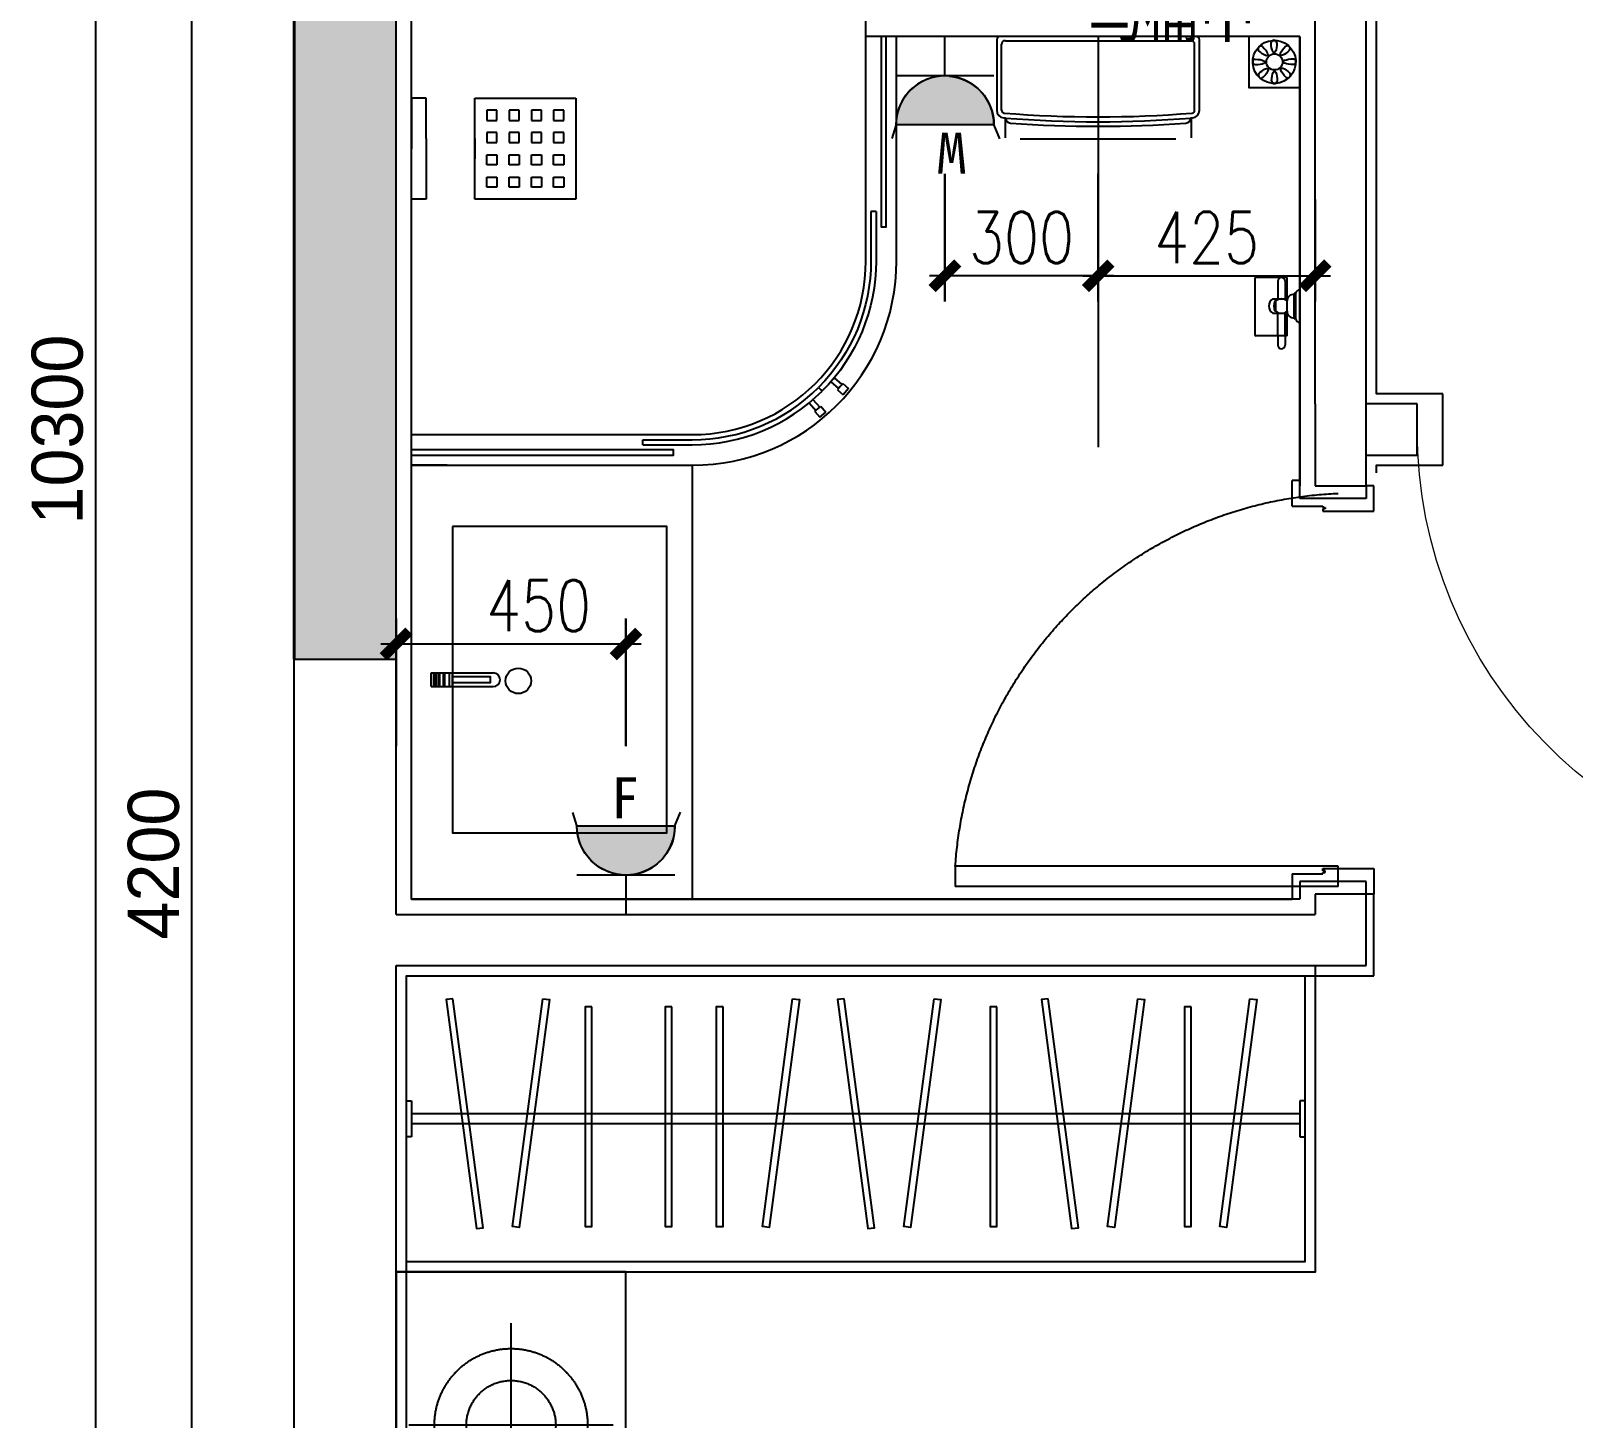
# Model space of a CAD drawing. Header units: inches. Extents: x -2597087 to 134135, y -662679 to 20000.
# Drawn here: x 6902 to 9923, y -59078 to -56361 of the extents above; entities that cross this region are included whole.
import ezdxf
from ezdxf.enums import TextEntityAlignment as Align

# ---------------------------------------------------------------- set-up
doc = ezdxf.new("R2010")
doc.units = ezdxf.units.IN
doc.header["$LTSCALE"] = 100
doc.header["$MEASUREMENT"] = 0
for name, pattern in [('CENTER', [50.8, 31.75, -6.35, 6.35, -6.35]), ('DASH', [0.35, 0.25, -0.1]), ('DASHED2', [0.375, 0.25, -0.125]), ('HIDDEN', [0.375, 0.25, -0.125])]:
    doc.linetypes.add(name, pattern=pattern)
doc.layers.get('0').update_dxf_attribs({"linetype": 'CONTINUOUS'})
doc.layers.get('Defpoints').update_dxf_attribs({"linetype": 'CONTINUOUS'})
for name, color, linetype in [('003门', 17, 'CONTINUOUS'), ('006地漏', 146, 'CONTINUOUS'), ('008-完成面', 24, 'CONTINUOUS'), ('008a地面活动灯具', 31, 'CONTINUOUS'), ('009活动家具', 157, 'CONTINUOUS'), ('01-门', 17, 'CONTINUOUS'), ('011 完成面', 24, 'CONTINUOUS'), ('011完成面', 24, 'CONTINUOUS'), ('012到顶家具', 11, 'CONTINUOUS'), ('013悬空固定不到顶家私', 142, 'CONTINUOUS'), ('017-插座图层', 30, 'CONTINUOUS'), ('A-RAIL', 146, 'CONTINUOUS'), ('LVTRY', 153, 'CONTINUOUS'), ('PUB_HATCH', 8, 'CONTINUOUS'), ('WALL', 7, 'CONTINUOUS'), ('插座尺寸标注', 2, 'CONTINUOUS')]:
    doc.layers.add(name, color=color, linetype=linetype)
doc.layers.add('COLUMN', color=30, linetype='CONTINUOUS', lineweight=40)
doc.styles.add('SF', font='sf.shx')
doc.styles.add('尺寸标注', font='romans.shx', dxfattribs={"width": 0.8, "bigfont": 'hztxt.shx'})
doc.styles.add('文字标注', font='')
doc.styles.get('文字标注').set_extended_font_data('SimSun')
doc.dimstyles.new('1：50', dxfattribs={"dimscale": 50, "dimtxt": 2, "dimasz": 1, "dimexe": 1, "dimexo": 1, "dimgap": 0.5, "dimtad": 1, "dimdec": 0, "dimrnd": 5, "dimzin": 0, "dimdsep": 46, "dimtxsty": 'SF', "dimblk": 'ARCHTICK', "dimcen": 0.09, "dimdle": 1, "dimclrd": 251, "dimclre": 251, "dimclrt": 2, "dimadec": 0, "dimazin": 0, "dimtfac": 1, "dimtdec": 0, "dimtix": 1, "dimtmove": 2, "dimatfit": 0, "dimldrblk": 'ARCHTICK', "dimfxl": 5, "dimfxlon": 1, "dimtolj": 1, "dimtzin": 0, "dimarcsym": 0})
doc.dimstyles.new('A3-50', dxfattribs={"dimscale": 50, "dimtxt": 2, "dimasz": 1, "dimexe": 1, "dimexo": 1, "dimgap": 0.5, "dimtad": 1, "dimdec": 0, "dimlfac": -50, "dimrnd": 5, "dimzin": 0, "dimdsep": 46, "dimtxsty": '尺寸标注', "dimblk": 'ARCHTICK', "dimcen": 0, "dimdle": 0.6, "dimclrd": 251, "dimclre": 251, "dimclrt": 2, "dimadec": 0, "dimazin": 0, "dimtfac": 1, "dimtdec": 0, "dimtix": 1, "dimtmove": 2, "dimatfit": 3, "dimldrblk": 'DOT', "dimfxl": 4, "dimfxlon": 1, "dimtolj": 1, "dimtzin": 0, "dimlwe": 30, "dimarcsym": 0})

# ---------------------------------------------------------------- blocks, each defined once
blk = doc.blocks.new('dffdsdfsds')
at = {"layer": '008a地面活动灯具', "color": 251, "linetype": 'HIDDEN', "ltscale": 250}
for p, q in [((422747.3, -99426.6), (422747.3, -99026.6)), ((422947.3, -99226.6), (422547.3, -99226.6)), ((422747.3, -101126.6), (422747.3, -101526.6)), ((422947.3, -101326.6), (422547.3, -101326.6))]:
    blk.add_line(p, q, dxfattribs=at)
at = {"layer": '008a地面活动灯具', "linetype": 'HIDDEN', "ltscale": 250}
for centre, radius in [((422747.3, -99226.6), 150), ((422747.3, -99226.6), 87.5), ((422747.3, -101326.6), 150), ((422747.3, -101326.6), 87.5)]:
    blk.add_circle(centre, radius, dxfattribs=at)
at = {"layer": '009活动家具', "linetype": 'HIDDEN', "ltscale": 250}
for points in [[(422972.3, -98926.6), (422522.3, -98926.6), (422522.3, -99526.6), (422972.3, -99526.6)], [(422972.3, -101626.6), (422522.3, -101626.6), (422522.3, -101026.6), (422972.3, -101026.6)]]:
    blk.add_lwpolyline(points, close=True, dxfattribs=at)
for points in [[(423370.2, -101026.6), (423370.2, -101271.1), (424827, -101271.1), (424827, -99241.5), (423370.2, -99241.5), (423370.2, -99526.6)], [(424522.3, -101026.6), (424522.3, -99526.6), (422522.3, -99526.6), (422522.3, -101026.6), (424522.3, -101026.6)]]:
    blk.add_lwpolyline(points, dxfattribs=at)
at = {"layer": '009活动家具', "color": 251, "linetype": 'HIDDEN', "ltscale": 250}
blk.add_lwpolyline([(424492.3, -100996.6), (424492.3, -99556.6), (422552.3, -99556.6), (422552.3, -100996.6)], close=True, dxfattribs=at)
at = {"layer": '009活动家具', "color": 251, "linetype": 'HIDDEN', "ltscale": 300}
for centre, radius, start, end in [((424578.5, -100258.1), 1520.9, 153.3787, 181.6048), ((423367.4, -99552.3), 150.5, 189.2985, 311.4263), ((422677.5, -99403.3), 225.2, 249.515, 273.4755), ((422495.8, -99705.5), 137.5, 360, 41.5839), ((422677.5, -99403.3), 235.1, 256.7699, 273.4755), ((422495.8, -99705.5), 147.4, 359.3879, 29.8513), ((422835.3, -100759.3), 1140.4, 82.668, 97.332), ((422835.3, -100759.3), 1130.4, 82.668, 97.332), ((422994.5, -99403.5), 235.1, 266.5245, 283.2301), ((422994.5, -99403.5), 225.2, 266.5245, 290.485), ((423176.2, -99705.7), 147.4, 150.1487, 181.5527), ((423176.2, -99705.7), 137.5, 138.4161, 181.5527), ((423185.2, -100065.7), 543.3, 131.7289, 179.596), ((423882.5, -100382.3), 828.9, 120.0935, 173.7607), ((424842.7, -99964.3), 2224.4, 173.3187, 186.6701), ((424842.5, -99964.4), 2214.2, 173.3274, 186.6774), ((420828.6, -99964.5), 2215.2, 353.324, 6.6872), ((420829.3, -99964.5), 2224.4, 353.3299, 6.6813), ((422997.4, -99983), 339.2, 135.8723, 179.558), ((422638.4, -99947.7), 390.4, 314.3677, 359.6354), ((422557.6, -100225.1), 75.8, 317.8595, 1.8012), ((422557.6, -100225.1), 85.7, 337.5713, 1.8012), ((423114.4, -100225.2), 85.7, 178.1988, 202.4287), ((423114.4, -100225.2), 75.8, 178.1988, 222.1405), ((422687.4, -100452.7), 191.6, 88.3923, 112.6023), ((422687.4, -100452.7), 201.5, 88.3923, 104.5516), ((422840.7, -98802.1), 1466.9, 264.1587, 275.8413), ((422840.7, -98802.1), 1456.9, 264.1587, 275.8413), ((422984.6, -100452.9), 191.6, 67.3977, 88.3923), ((422984.6, -100452.9), 201.5, 75.4484, 88.3923), ((424578.5, -100295.1), 1520.9, 178.3952, 206.6213), ((423882.5, -100170.9), 828.9, 186.2393, 239.9065), ((422677.5, -100080.9), 225.2, 249.515, 273.5683), ((422495.8, -100383.1), 137.5, 0, 41.5839), ((422835.3, -101568.7), 1271.2, 83.426, 96.4956), ((422994.5, -100081.1), 225.2, 266.5245, 290.485), ((423176.2, -100383.3), 137.5, 138.4161, 181.5527), ((422677.5, -100080.9), 235.1, 256.7699, 277.9321), ((422614.9, -100336.4), 28.1, 341.3147, 71.7628), ((422835.3, -101568.7), 1261.2, 83.426, 95.7055), ((422994.5, -100081.1), 235.1, 266.5245, 283.2301), ((423176.2, -100383.3), 147.4, 150.1487, 181.5527), ((425153, -100604), 2524.8, 174.1229, 186.2528), ((423274.8, -100781.7), 633, 135.4781, 179.7797), ((424670.3, -100631.7), 2052.1, 173.0434, 186.9449), ((422997.4, -100600.4), 339.2, 135.8723, 179.558), ((421000.8, -100631.8), 2043, 353.048, 6.9637), ((421001.7, -100631.8), 2052.1, 353.0551, 6.9566), ((422398.5, -100517.6), 630.3, 324.4616, 0), ((423367.4, -101000.9), 150.5, 48.5737, 170.7015), ((422557.6, -100882.2), 75.8, 317.8595, 1.8012), ((422557.6, -100882.2), 85.7, 337.5713, 1.8012), ((423114.4, -100882.4), 85.7, 178.1988, 202.4287), ((423114.4, -100882.4), 75.8, 178.1988, 222.1405), ((422687.4, -101109.9), 191.6, 89.3131, 112.6023), ((422687.4, -101109.9), 201.5, 88.8975, 104.5516), ((422840.7, -99835.9), 1092.9, 262.0583, 277.8511), ((422840.7, -99835.9), 1082.9, 262.0689, 277.8511), ((422984.6, -101110), 191.6, 67.3977, 88.3923), ((422984.6, -101110), 201.5, 75.4484, 88.3923)]:
    blk.add_arc(centre, radius, start, end, dxfattribs=at)
blk = doc.blocks.new('*U1377')
at = {"linetype": 'Continuous'}
for p, q in [((-33.4, -68.3), (-39.4, -71.7)), ((-27.1, -65.6), (-33.4, -68.3)), ((-33.4, -68.3), (-33.4, -68.3)), ((-20.5, -63.4), (-27.1, -65.6)), ((-27.1, -65.6), (-27.1, -65.6)), ((-13.8, -61.8), (-20.5, -63.4)), ((-20.5, -63.4), (-20.5, -63.4)), ((-6.9, -60.8), (-13.8, -61.8)), ((-13.8, -61.8), (-13.8, -61.8)), ((0, -60.5), (-6.9, -60.8)), ((-6.9, -60.8), (-6.9, -60.8)), ((6.9, -60.8), (0, -60.5)), ((6.9, -60.8), (6.9, -60.8)), ((6.9, -60.8), (13.8, -61.8)), ((13.8, -61.8), (13.8, -61.8)), ((13.8, -61.8), (20.5, -63.4)), ((20.5, -63.4), (20.5, -63.4)), ((20.5, -63.4), (27.1, -65.6)), ((27.1, -65.6), (27.1, -65.6)), ((27.1, -65.6), (33.4, -68.3)), ((33.4, -68.3), (33.4, -68.3)), ((33.4, -68.3), (39.5, -71.7)), ((-59.8, -90.2), (-63.7, -95.9)), ((-55.4, -84.9), (-59.8, -90.2)), ((-59.8, -90.2), (-59.8, -90.2)), ((-50.5, -80), (-55.4, -84.9)), ((-55.4, -84.9), (-55.4, -84.9)), ((-45.1, -75.6), (-50.5, -80)), ((-50.5, -80), (-50.5, -80)), ((-39.4, -71.7), (-45.1, -75.6)), ((-45.1, -75.6), (-45.1, -75.6)), ((-39.4, -71.7), (-39.4, -71.7)), ((39.5, -71.7), (39.5, -71.7)), ((39.5, -71.7), (45.2, -75.6)), ((45.2, -75.6), (45.2, -75.6)), ((45.2, -75.6), (50.5, -80)), ((50.5, -80), (50.5, -80)), ((50.5, -80), (55.4, -84.9)), ((55.4, -84.9), (55.4, -84.9)), ((55.4, -84.9), (59.8, -90.2)), ((59.8, -90.2), (59.8, -90.2)), ((59.8, -90.2), (63.7, -95.9)), ((-72.1, -114.9), (-73.7, -121.6)), ((-69.9, -108.3), (-72.1, -114.9)), ((-72.1, -114.9), (-72.1, -114.9)), ((-67.1, -102), (-69.9, -108.3)), ((-69.9, -108.3), (-69.9, -108.3)), ((-63.7, -95.9), (-67.1, -102)), ((-67.1, -102), (-67.1, -102)), ((-63.7, -95.9), (-63.7, -95.9)), ((63.7, -95.9), (63.7, -95.9)), ((63.7, -95.9), (67.1, -102)), ((67.1, -102), (67.1, -102)), ((67.1, -102), (69.9, -108.3)), ((69.9, -108.3), (69.9, -108.3)), ((69.9, -108.3), (72.1, -114.9)), ((72.1, -114.9), (72.1, -114.9)), ((72.1, -114.9), (73.7, -121.6)), ((-74.7, -128.5), (-75, -135.4)), ((75, -135.4), (-75, -135.4)), ((-73.7, -121.6), (-74.7, -128.5)), ((-74.7, -128.5), (-74.7, -128.5)), ((-73.7, -121.6), (-73.7, -121.6)), ((73.7, -121.6), (73.7, -121.6)), ((73.7, -121.6), (74.7, -128.5)), ((74.7, -128.5), (74.7, -128.5)), ((74.7, -128.5), (75, -135.4)), ((75, -135.4), (75, -135.4))]:
    blk.add_line(p, q, dxfattribs=at)
for points in [[(-33.4, -68.3), (-39.4, -71.7), (39.5, -71.7)], [(-27.1, -65.6), (-33.4, -68.3), (33.4, -68.3)], [(-33.4, -68.3), (-33.4, -68.3), (33.4, -68.3)], [(-20.5, -63.4), (-27.1, -65.6), (27.1, -65.6)], [(-27.1, -65.6), (-27.1, -65.6), (27.1, -65.6)], [(-13.8, -61.8), (-20.5, -63.4), (20.5, -63.4)], [(-20.5, -63.4), (-20.5, -63.4), (20.5, -63.4)], [(-6.9, -60.8), (-13.8, -61.8), (13.8, -61.8)], [(-13.8, -61.8), (-13.8, -61.8), (13.8, -61.8)], [(0, -60.5), (-6.9, -60.8), (6.9, -60.8)], [(-6.9, -60.8), (-6.9, -60.8), (6.9, -60.8)], [(-59.8, -90.2), (-63.7, -95.9), (63.7, -95.9)], [(-55.4, -84.9), (-59.8, -90.2), (59.8, -90.2)], [(-59.8, -90.2), (-59.8, -90.2), (59.8, -90.2)], [(-50.5, -80), (-55.4, -84.9), (55.4, -84.9)], [(-55.4, -84.9), (-55.4, -84.9), (55.4, -84.9)], [(-45.1, -75.6), (-50.5, -80), (50.5, -80)], [(-50.5, -80), (-50.5, -80), (50.5, -80)], [(-39.4, -71.7), (-45.1, -75.6), (45.2, -75.6)], [(-45.1, -75.6), (-45.1, -75.6), (45.2, -75.6)], [(-39.4, -71.7), (-39.4, -71.7), (39.5, -71.7)], [(-72.1, -114.9), (-73.7, -121.6), (73.7, -121.6)], [(-69.9, -108.3), (-72.1, -114.9), (72.1, -114.9)], [(-72.1, -114.9), (-72.1, -114.9), (72.1, -114.9)], [(-67.1, -102), (-69.9, -108.3), (69.9, -108.3)], [(-69.9, -108.3), (-69.9, -108.3), (69.9, -108.3)], [(-63.7, -95.9), (-67.1, -102), (67.1, -102)], [(-67.1, -102), (-67.1, -102), (67.1, -102)], [(-63.7, -95.9), (-63.7, -95.9), (63.7, -95.9)], [(-74.7, -128.5), (-75, -135.4), (75, -135.4)], [(-73.7, -121.6), (-74.7, -128.5), (74.7, -128.5)], [(-74.7, -128.5), (-74.7, -128.5), (74.7, -128.5)], [(-73.7, -121.6), (-73.7, -121.6), (73.7, -121.6)]]:
    blk.add_solid(points, dxfattribs=at)
at = {"linetype": 'Continuous', "extrusion": (0, 0, -1)}
for points in [[(33.4, -68.3), (-33.4, -68.3), (-33.4, -68.3)], [(33.4, -68.3), (-33.4, -68.3), (-39.5, -71.7)], [(27.1, -65.6), (-27.1, -65.6), (-27.1, -65.6)], [(27.1, -65.6), (-27.1, -65.6), (-33.4, -68.3)], [(20.5, -63.4), (-20.5, -63.4), (-20.5, -63.4)], [(20.5, -63.4), (-20.5, -63.4), (-27.1, -65.6)], [(13.8, -61.8), (-13.8, -61.8), (-13.8, -61.8)], [(13.8, -61.8), (-13.8, -61.8), (-20.5, -63.4)], [(6.9, -60.8), (-6.9, -60.8), (-6.9, -60.8)], [(6.9, -60.8), (-6.9, -60.8), (-13.8, -61.8)], [(59.8, -90.2), (-59.8, -90.2), (-59.8, -90.2)], [(59.8, -90.2), (-59.8, -90.2), (-63.7, -95.9)], [(55.4, -84.9), (-55.4, -84.9), (-55.4, -84.9)], [(55.4, -84.9), (-55.4, -84.9), (-59.8, -90.2)], [(50.5, -80), (-50.5, -80), (-50.5, -80)], [(50.5, -80), (-50.5, -80), (-55.4, -84.9)], [(45.1, -75.6), (-45.2, -75.6), (-45.2, -75.6)], [(45.1, -75.6), (-45.2, -75.6), (-50.5, -80)], [(39.4, -71.7), (-39.5, -71.7), (-39.5, -71.7)], [(39.4, -71.7), (-39.5, -71.7), (-45.2, -75.6)], [(72.1, -114.9), (-72.1, -114.9), (-72.1, -114.9)], [(72.1, -114.9), (-72.1, -114.9), (-73.7, -121.6)], [(69.9, -108.3), (-69.9, -108.3), (-69.9, -108.3)], [(69.9, -108.3), (-69.9, -108.3), (-72.1, -114.9)], [(67.1, -102), (-67.1, -102), (-67.1, -102)], [(67.1, -102), (-67.1, -102), (-69.9, -108.3)], [(63.7, -95.9), (-63.7, -95.9), (-63.7, -95.9)], [(63.7, -95.9), (-63.7, -95.9), (-67.1, -102)], [(75, -135.4), (-75, -135.4), (-75, -135.4)], [(74.7, -128.5), (-74.7, -128.5), (-74.7, -128.5)], [(74.7, -128.5), (-74.7, -128.5), (-75, -135.4)], [(73.7, -121.6), (-73.7, -121.6), (-73.7, -121.6)], [(73.7, -121.6), (-73.7, -121.6), (-74.7, -128.5)]]:
    blk.add_solid(points, dxfattribs=at)
blk = doc.blocks.new('A$C14D57D85')
for p, q in [((0, -60.5), (0, 0)), ((75, -60.5), (-75, -60.5)), ((-75, -136.2), (-81.2, -156.2)), ((75, -135.4), (-75, -135.4)), ((-75, -135.4), (-75, -136.2)), ((75, -136), (83.4, -156.6))]:
    blk.add_line(p, q)
blk.add_arc((0, -135.5), 75, 0.0968, 179.9027)
at = {"linetype": 'Continuous'}
blk.add_blockref('*U1377', (0, 0), dxfattribs=at)
at = {"color": 2, "style": '文字标注'}
blk.add_attdef('F', text='', height=62.7, dxfattribs=at).set_placement((-19.2, -207.1), (25.6, -207.1), align=Align.ALIGNED)
blk = doc.blocks.new('_ArchTick')
at = {"color": 0, "linetype": 'ByBlock', "const_width": 0.4}
blk.add_lwpolyline([(-0.5, -0.5), (0.5, 0.5)], dxfattribs=at)
blk = doc.blocks.new('*D1413')
at = {"layer": 'Defpoints', "color": 0, "transparency": 16777216}
for p in [(-6853.7, -54668.9), (-6553.7, -54668.9), (-6853.7, -55234.6)]:
    blk.add_point(p, dxfattribs=at)
at = {"layer": '插座尺寸标注', "color": 251, "lineweight": 30, "transparency": 16777216}
for p, q in [((-6853.7, -55034.6), (-6853.7, -55284.6)), ((-6553.7, -55034.6), (-6553.7, -55284.6))]:
    blk.add_line(p, q, dxfattribs=at)
at = {"layer": '插座尺寸标注', "color": 251, "lineweight": -2, "transparency": 16777216}
blk.add_line((-6523.7, -55234.6), (-6883.7, -55234.6), dxfattribs=at)
at = {"layer": '插座尺寸标注', "color": 251, "lineweight": -2, "transparency": 16777216, "xscale": 50, "yscale": 50, "zscale": 50, "rotation": 180}
blk.add_blockref('_ArchTick', (-6853.7, -55234.6), dxfattribs=at)
at = {"layer": '插座尺寸标注', "color": 251, "lineweight": -2, "transparency": 16777216, "xscale": 50, "yscale": 50, "zscale": 50}
blk.add_blockref('_ArchTick', (-6553.7, -55234.6), dxfattribs=at)
at = {"layer": '插座尺寸标注', "color": 2, "transparency": 16777216, "insert": (-6703.7, -55159.6), "char_height": 100, "attachment_point": 5, "style": '尺寸标注'}
blk.add_mtext('\\A1;300', dxfattribs=at)
blk = doc.blocks.new('_Dot')
at = {"color": 0, "linetype": 'ByBlock', "lineweight": -2}
blk.add_line((-0.5, 0), (-1, 0), dxfattribs=at)
at = {"color": 0, "linetype": 'ByBlock', "const_width": 0.5}
blk.add_lwpolyline([(-0.25, 0, 1), (0.25, 0, 1)], format="xyb", close=True, dxfattribs=at)
blk = doc.blocks.new('*D1414')
at = {"layer": 'Defpoints', "color": 0, "transparency": 16777216}
for p in [(-7478.7, -55955.7), (-7928.7, -56414.3), (-7478.7, -56485.7)]:
    blk.add_point(p, dxfattribs=at)
at = {"layer": '插座尺寸标注', "color": 251, "lineweight": 30, "transparency": 16777216}
for p, q in [((-7928.7, -56155.7), (-7928.7, -55905.7)), ((-7478.7, -56155.7), (-7478.7, -55905.7))]:
    blk.add_line(p, q, dxfattribs=at)
at = {"layer": '插座尺寸标注', "color": 251, "lineweight": -2, "transparency": 16777216}
blk.add_line((-7958.7, -55955.7), (-7448.7, -55955.7), dxfattribs=at)
at = {"layer": '插座尺寸标注', "color": 251, "lineweight": -2, "transparency": 16777216, "xscale": 50, "yscale": 50, "zscale": 50, "rotation": 180}
blk.add_blockref('_ArchTick', (-7928.7, -55955.7), dxfattribs=at)
at = {"layer": '插座尺寸标注', "color": 251, "lineweight": -2, "transparency": 16777216, "xscale": 50, "yscale": 50, "zscale": 50}
blk.add_blockref('_ArchTick', (-7478.7, -55955.7), dxfattribs=at)
at = {"layer": '插座尺寸标注', "color": 2, "transparency": 16777216, "insert": (-7649.7, -55880.7), "char_height": 100, "attachment_point": 5, "style": '尺寸标注'}
blk.add_mtext('\\A1;450', dxfattribs=at)
blk = doc.blocks.new('*D1433')
at = {"layer": 'Defpoints', "color": 0, "transparency": 16777216}
for p in [(-6553.7, -55035.3), (-6128.7, -55035.3), (-6128.7, -55234.6)]:
    blk.add_point(p, dxfattribs=at)
at = {"layer": '插座尺寸标注', "color": 251, "lineweight": 30, "transparency": 16777216}
for p, q in [((-6553.7, -55085.3), (-6553.7, -55284.6)), ((-6128.7, -55085.3), (-6128.7, -55284.6))]:
    blk.add_line(p, q, dxfattribs=at)
at = {"layer": '插座尺寸标注', "color": 251, "lineweight": -2, "transparency": 16777216}
blk.add_line((-6583.7, -55234.6), (-6098.7, -55234.6), dxfattribs=at)
at = {"layer": '插座尺寸标注', "color": 251, "lineweight": -2, "transparency": 16777216, "xscale": 50, "yscale": 50, "zscale": 50, "rotation": 180}
blk.add_blockref('_ArchTick', (-6553.7, -55234.6), dxfattribs=at)
at = {"layer": '插座尺寸标注', "color": 251, "lineweight": -2, "transparency": 16777216, "xscale": 50, "yscale": 50, "zscale": 50}
blk.add_blockref('_ArchTick', (-6128.7, -55234.6), dxfattribs=at)
at = {"layer": '插座尺寸标注', "color": 2, "transparency": 16777216, "insert": (-6341.2, -55159.6), "char_height": 100, "attachment_point": 5, "style": '尺寸标注'}
blk.add_mtext('\\A1;425', dxfattribs=at)
blk = doc.blocks.new('*D1453')
at = {"color": 251, "lineweight": -2, "transparency": 16777216}
for p, q in [((-8328.7, -58535.7), (-8328.7, -54235.7)), ((-8178.7, -54285.7), (-8378.7, -54285.7)), ((-8178.7, -58485.7), (-8378.7, -58485.7))]:
    blk.add_line(p, q, dxfattribs=at)
at = {"layer": 'Defpoints', "color": 0, "transparency": 16777216}
for p in [(-8328.7, -54285.7), (-8128.7, -54285.7), (-8128.7, -58485.7)]:
    blk.add_point(p, dxfattribs=at)
at = {"color": 251, "lineweight": -2, "transparency": 16777216, "xscale": 50, "yscale": 50, "zscale": 50}
for p, rotation in [((-8328.7, -54285.7), 90), ((-8328.7, -58485.7), 270)]:
    blk.add_blockref('_ArchTick', p, dxfattribs=dict(at, rotation=rotation))
at = {"color": 2, "transparency": 16777216, "insert": (-8403.7, -56385.7), "char_height": 100, "attachment_point": 5, "rotation": 90, "style": 'SF'}
blk.add_mtext('\\A1;4200', dxfattribs=at)
blk = doc.blocks.new('$DorLib2D$00000001')
for p, q in [((0.45, 0.975), (0.5, 0.975)), ((0.45, 0), (0.45, 0.975)), ((0.5, 0), (0.5, 0.975)), ((0.5, 0), (0.45, 0))]:
    blk.add_line(p, q)
at = {"lineweight": 13}
blk.add_arc((0.475, 0), 0.975, 91.4693, 180, dxfattribs=at)
blk = doc.blocks.new('A$C2AB217D2')
at = {"layer": '009活动家具', "linetype": 'HIDDEN', "ltscale": 250}
for p, q in [((0, 266.3), (0, 292.6)), ((0, 292.6), (90, 292.6)), ((180, 292.6), (90, 292.6)), ((180, 266.3), (180, 292.6)), ((72, 266.3), (0, 266.3)), ((72, 266.3), (108, 266.3)), ((108, 266.3), (180, 266.3)), ((72, 180), (108, 180))]:
    blk.add_line(p, q, dxfattribs=at)
blk.add_lwpolyline([(180, 180), (0, 180), (0, 0), (180, 0)], close=True, dxfattribs=at)
at = {"layer": '009活动家具', "color": 251, "linetype": 'HIDDEN', "ltscale": 250}
for points in [[(21.6, 158.4), (39.6, 158.4), (39.6, 140.4), (21.6, 140.4)], [(61.2, 158.4), (79.2, 158.4), (79.2, 140.4), (61.2, 140.4)], [(118.8, 158.4), (100.8, 158.4), (100.8, 140.4), (118.8, 140.4)], [(158.4, 158.4), (140.4, 158.4), (140.4, 140.4), (158.4, 140.4)], [(21.6, 118.8), (39.6, 118.8), (39.6, 100.8), (21.6, 100.8)], [(61.2, 118.8), (79.2, 118.8), (79.2, 100.8), (61.2, 100.8)], [(118.8, 118.8), (100.8, 118.8), (100.8, 100.8), (118.8, 100.8)], [(158.4, 118.8), (140.4, 118.8), (140.4, 100.8), (158.4, 100.8)], [(21.6, 79.2), (39.6, 79.2), (39.6, 61.2), (21.6, 61.2)], [(61.2, 79.2), (79.2, 79.2), (79.2, 61.2), (61.2, 61.2)], [(118.8, 79.2), (100.8, 79.2), (100.8, 61.2), (118.8, 61.2)], [(158.4, 79.2), (140.4, 79.2), (140.4, 61.2), (158.4, 61.2)], [(21.6, 39.6), (39.6, 39.6), (39.6, 21.6), (21.6, 21.6)], [(61.2, 39.6), (79.2, 39.6), (79.2, 21.6), (61.2, 21.6)], [(118.8, 39.6), (100.8, 39.6), (100.8, 21.6), (118.8, 21.6)], [(158.4, 39.6), (140.4, 39.6), (140.4, 21.6), (158.4, 21.6)]]:
    blk.add_lwpolyline(points, close=True, dxfattribs=at)
blk = doc.blocks.new('A$C23B526E9')
for p, q in [((554, 383.3), (515.1, 383.3)), ((513.1, 353.6), (513.1, 46.5)), ((554, 16.7), (515.1, 16.7))]:
    blk.add_line(p, q)
at = {"color": 8, "ltscale": 2}
for p, q in [((569.2, 390.4), (699.4, 390.4)), ((706.4, 382.9), (706.4, 16)), ((569.2, 9.6), (699.4, 9.6))]:
    blk.add_line(p, q, dxfattribs=at)
at = {"color": 7}
blk.add_line((511.4, 155), (511.5, 155), dxfattribs=at)
blk.add_lwpolyline([(715, 393, 0.414214), (708, 400), (569.2, 400, 0.390587), (554.3, 386.2), (554, 383.3, 0.394068), (544.1, 372.6, 0.03773), (544.1, 27.2, 0.38941), (554, 16.7), (554.3, 13.8, 0.390587), (569.2, 0), (708, 0, 0.414214), (715, 7)], format="xyb", close=True)
blk.add_arc((2838.7, 200), 2292.1, 175.413, 184.587)
at = {"color": 8, "ltscale": 2}
for centre, radius, start, end in [((2838.7, 200), 2282.5, 175.3399, 184.6601), ((569.2, 385), 5.44, 90, 175.3399), ((699.4, 383.4), 7.02, 355.6018, 90), ((569.2, 15), 5.44, 184.6601, 270), ((699.4, 16.6), 7.02, 270, 4.3982)]:
    blk.add_arc(centre, radius, start, end, dxfattribs=at)
blk = doc.blocks.new('zh')
at = {"layer": '009活动家具', "color": 0, "ltscale": 100}
for p, q in [((49927.9, 50032.1), (49864.9, 50032.1)), ((49864.9, 50032.1), (49864.9, 50032.1)), ((49882.4, 50007.1), (49840.4, 50007.1)), ((49840.4, 50007.1), (49840.4, 49946.2)), ((49882.4, 50007.1), (49840.4, 50007.1)), ((49840.4, 50007.1), (49840.4, 49946.2)), ((49847.4, 50003.2), (49882.4, 50003.2)), ((49847.4, 50003.2), (49882.4, 50003.2)), ((49921.4, 50024.1), (49871.4, 50024.1)), ((49871.4, 50024.1), (49871.4, 50023.1)), ((49871.4, 50024.1), (49871.4, 50023.1)), ((49919.4, 50021.1), (49873.4, 50021.1)), ((49882.4, 49979.4), (49882.4, 50007.1)), ((49882.4, 49979.4), (49882.4, 50007.1)), ((49906.4, 50007.1), (49886.4, 50007.1)), ((49910.4, 50003.2), (49908.9, 50003.2)), ((49910.4, 49979.4), (49910.4, 50007.1)), ((49954.7, 50007.1), (49910.4, 50007.1)), ((49954.7, 50003.2), (49910.4, 50003.2)), ((49921.4, 50024.1), (49921.4, 50023.1)), ((49954.7, 50007.1), (49954.7, 49946.2)), ((49954.7, 50003.2), (49973.1, 50003.2)), ((49847.4, 49989.2), (49882.4, 49989.2)), ((49847.4, 49989.2), (49882.4, 49989.2)), ((49906.4, 49985.3), (49886.4, 49985.3)), ((49886.4, 49985.3), (49886.4, 49983.3)), ((49886.4, 49985.3), (49886.4, 49983.3)), ((49906.4, 49985.3), (49906.4, 49983.3)), ((49910.4, 49989.2), (49908.9, 49989.2)), ((49954.7, 49989.2), (49910.4, 49989.2)), ((49954.7, 49989.2), (49973.1, 49989.2)), ((49842.4, 49944.2), (49952.7, 49944.2))]:
    blk.add_line(p, q, dxfattribs=at)
for centre, radius, start, end in [((49872.4, 50031.5), 7.49, 175.5915, 262.5962), ((49872.4, 50031.5), 7.49, 175.5915, 262.5962), ((49920.5, 50031.5), 7.49, 277.4038, 4.4085), ((49847.4, 49996.2), 7, 90, 270), ((49847.4, 49996.2), 7, 90, 270), ((49873.4, 50023.1), 2, 180, 270), ((49873.4, 50023.1), 2, 180, 270), ((49886.5, 50020.2), 13.1, 175.9958, 269.762), ((49886.5, 50020.2), 13.1, 175.9958, 269.762), ((49899.3, 49996.2), 16.9, 139.6965, 220.3035), ((49899.3, 49996.2), 16.9, 139.6965, 220.3035), ((49906.4, 50020.2), 13.1, 270.238, 4.0042), ((49893.6, 49996.2), 16.9, 319.6965, 40.3035), ((49919.4, 50023.1), 2, 270, 0), ((49973.1, 49996.2), 7, 270, 90), ((49896.4, 49988.3), 16.6, 212.2762, 327.7238), ((49896.4, 50007.3), 26, 247.3801, 292.6199), ((49842.4, 49946.2), 2, 180, 270), ((49842.4, 49946.2), 2, 180, 270), ((49952.7, 49946.2), 2, 270, 0)]:
    blk.add_arc(centre, radius, start, end, dxfattribs=at)
blk = doc.blocks.new('dsfdsfsss')
at = {"layer": '008-完成面', "ltscale": 0.3}
for p, q in [((47416.8, 27385.8), (47416.8, 27485.8)), ((47416.8, 27485.8), (47466.8, 27485.8)), ((47466.8, 27470.8), (47441.8, 27470.8)), ((47441.8, 27470.8), (47441.8, 27340.8)), ((47466.8, 27485.8), (47466.8, 27470.8)), ((47421.3, 27385.8), (47416.8, 27385.8)), ((47424.3, 27390.8), (47421.3, 27390.8)), ((47421.3, 27390.8), (47421.3, 27385.8)), ((47424.3, 27385.8), (47424.3, 27390.8)), ((47426.8, 27385.8), (47424.3, 27385.8)), ((47426.8, 27325.8), (47426.8, 27385.8)), ((47426.8, 27325.8), (47476.8, 27325.8)), ((47441.8, 27340.8), (47476.8, 27340.8)), ((47476.8, 27340.8), (47476.8, 27325.8))]:
    blk.add_line(p, q, dxfattribs=at)
blk = doc.blocks.new('淋浴门-弧形')
at = {"layer": '013悬空固定不到顶家私'}
for p, q in [((344.2, 122.5), (351.3, 115.4)), ((325.6, 92.1), (338.8, 77.1)), ((333.2, 98.6), (346.5, 83.6)), ((336.5, 75.2), (346.4, 63.9)), ((346.4, 63.9), (358.6, 74.3)), ((348.7, 85.6), (358.6, 74.3)), ((0, 10), (0, 20))]:
    blk.add_line(p, q, dxfattribs=at)
for points in [[(0, 20), (96.7, 20, 0.198912), (344.2, 122.5, 0.198912)], [(0, 10), (96.7, 10, 0.198912), (351.3, 115.4, 0.198912)]]:
    blk.add_lwpolyline(points, format="xyb", dxfattribs=at)
blk.add_arc((184.3, 267.2), 245, 308.4109, 312.1542, dxfattribs=at)
blk = doc.blocks.new('*D1446')
at = {"color": 251, "lineweight": -2, "transparency": 16777216}
for p, q in [((-8517.1, -60735.7), (-8517.1, -50335.7)), ((-8317.1, -50385.7), (-8567.1, -50385.7)), ((-8317.1, -60685.7), (-8567.1, -60685.7))]:
    blk.add_line(p, q, dxfattribs=at)
at = {"layer": 'Defpoints', "color": 0, "transparency": 16777216}
for p in [(-8517.1, -50385.7), (-8128.7, -50385.7), (-8128.7, -60685.7)]:
    blk.add_point(p, dxfattribs=at)
at = {"color": 251, "lineweight": -2, "transparency": 16777216, "xscale": 50, "yscale": 50, "zscale": 50}
for p, rotation in [((-8517.1, -50385.7), 90), ((-8517.1, -60685.7), 270)]:
    blk.add_blockref('_ArchTick', p, dxfattribs=dict(at, rotation=rotation))
at = {"color": 2, "transparency": 16777216, "insert": (-8592.1, -55535.7), "char_height": 100, "attachment_point": 5, "rotation": 90, "style": 'SF'}
blk.add_mtext('\\A1;10300', dxfattribs=at)
blk = doc.blocks.new('A$C5A370B41')
at = {"color": 251, "ltscale": 5}
for p, q in [((19.3, 72.3), (18.7, 73.8)), ((27.1, 80), (25.5, 80.7)), ((44, 87.4), (44.7, 89)), ((55.1, 87.4), (54.4, 89)), ((72.3, 80.7), (73.8, 81.3)), ((80, 72.9), (80.7, 74.5)), ((12.6, 55.1), (11, 54.4)), ((12.6, 44), (11, 44.7)), ((50, 50), (50, 50)), ((50, 50), (50, 50)), ((50, 50), (50, 50)), ((50, 50), (50, 50)), ((87.4, 56), (89, 55.3)), ((87.4, 44.9), (89, 45.6)), ((20, 27.1), (19.3, 25.5)), ((27.7, 19.3), (26.2, 18.7)), ((44.9, 12.6), (45.6, 11)), ((56, 12.6), (55.3, 11)), ((72.9, 20), (74.5, 19.3)), ((80.7, 27.7), (81.3, 26.2))]:
    blk.add_line(p, q, dxfattribs=at)
at = {"ltscale": 5}
blk.add_lwpolyline([(100, 100), (0, 100), (0, 0), (100, 0)], close=True, dxfattribs=at)
at = {"color": 251, "ltscale": 5}
for centre, major_axis, start_param, end_param in [((50, 50), (42.1, 3.5), -0.016227, 6.266958), ((49.6, 87), (3.72, 3.72), 5.892931, 8.244236), ((23.5, 75.8), (3.72, 3.72), 0.395144, 2.746449), ((50.4, 50), (-11.2, 11.2), 1.570796326784468, 7.853981633964052), ((75.8, 76.5), (3.72, 3.72), 5.107533, 7.458838), ((13, 49.6), (-3.72, 3.72), -0.390255, 1.961051), ((87, 50.4), (-3.72, 3.72), 2.751338, 5.102644), ((24.2, 23.5), (3.72, 3.72), 1.96594, 4.317245), ((50.4, 13), (3.72, 3.72), 2.751338, 5.102644), ((76.5, 24.2), (3.72, 3.72), 3.536736, 5.888042)]:
    blk.add_ellipse(centre, major_axis=major_axis, ratio=1, start_param=start_param, end_param=end_param, dxfattribs=at)
at = {"color": 251, "ltscale": 5, "extrusion": (0, 0, -1)}
for centre, major_axis, start_param, end_param in [((23.2, 76.2), (-13.6, 13.6), 1.570796, 4.712389), ((49.6, 87.4), (0, 19.2), 1.570796, 4.712389), ((76.2, 76.8), (13.6, 13.6), 1.570796, 4.712389), ((12.6, 49.6), (-19.2, 0), 1.570796, 4.712389), ((23.8, 23.2), (13.6, 13.6), -1.570796, 1.570796), ((50.4, 12.6), (0, 19.2), 4.712389, 7.853982), ((76.8, 23.8), (-13.6, 13.6), 4.712389, 7.853982), ((87.4, 50.4), (-19.2, 0), 4.712389, 7.853982)]:
    blk.add_ellipse(centre, major_axis=major_axis, ratio=0.286893, start_param=start_param, end_param=end_param, dxfattribs=at)
blk = doc.blocks.new('A$C021D4E37')
at = {"layer": 'PUB_HATCH'}
blk.add_hatch(color=250, dxfattribs=at).paths.add_polyline_path([(3968.417, 1173.462), (3968.417, -626.538), (4168.417, -626.538), (4168.417, 1173.462)])
at = {"layer": '003门', "extrusion": (0, 0, -1)}
for p, q in [((5263.417, -1031.535), (5263.417, -1071.535)), ((6013.417, -1031.535), (5263.417, -1031.535)), ((6013.417, -1071.535), (6013.417, -1031.535)), ((6013.417, -1071.535), (5263.417, -1071.535))]:
    blk.add_line(p, q, dxfattribs=at)
at = {"layer": '01-门', "color": 251, "linetype": 'DASH', "ltscale": 300, "extrusion": (0, 0, -1)}
blk.add_arc((-6046.564, -1085.595), 784.754, 3.950125, 87.579223, dxfattribs=at)
at = {"layer": '011 完成面'}
for p, q in [((4198.417, -1096.538), (4198.417, 943.462)), ((5938.417, -286.538), (5938.417, 593.462)), ((5938.417, -1086.538), (5938.417, -1096.538)), ((4198.417, -1096.538), (5923.417, -1096.538))]:
    blk.add_line(p, q, dxfattribs=at)
for points in [[(5938.417, 593.462), (5088.417, 593.462), (5088.417, 943.462), (4198.417, 943.462)], [(6218.417, -106.538), (6088.417, -106.538), (6088.417, 953.462), (6418.417, 953.462)]]:
    blk.add_lwpolyline(points, dxfattribs=at)
at = {"layer": '011完成面'}
for p, q in [((6218.417, -246.538), (6218.417, -106.538)), ((6083.438, -1246.538), (6083.438, -1086.535))]:
    blk.add_line(p, q, dxfattribs=at)
for points in [[(5923.417, -1096.538), (4198.417, -1096.538), (4198.417, 943.462), (5088.417, 943.462)], [(5938.417, 593.462), (5938.417, -286.538)], [(6088.417, -261.541), (6088.417, -246.538), (6218.417, -246.538)], [(5938.417, -1086.538), (5938.417, -1096.538)], [(4588.417, -4506.538), (4188.417, -4506.538), (4188.417, -1246.538), (6083.438, -1246.538)]]:
    blk.add_lwpolyline(points, dxfattribs=at)
at = {"layer": '012到顶家具', "color": 251}
for p, q in [((4188.417, -1561.538), (4188.417, -1491.538)), ((4188.543, -1491.538), (4198.543, -1491.538)), ((4188.543, -1491.538), (4198.543, -1491.538)), ((4198.543, -1491.538), (4198.543, -1561.538)), ((4198.543, -1491.538), (4198.543, -1561.538)), ((5938.417, -1491.544), (5938.417, -1561.544)), ((5948.417, -1491.544), (5938.417, -1491.544)), ((5938.417, -1491.544), (5938.417, -1561.544)), ((5948.417, -1491.544), (5938.417, -1491.544)), ((5938.417, -1516.555), (4198.543, -1516.55, -0.569)), ((5938.417, -1536.544), (4198.543, -1536.538, -0.569)), ((4198.543, -1561.538), (4188.417, -1561.538)), ((4198.543, -1561.538), (4188.417, -1561.538)), ((5938.417, -1561.544), (5948.543, -1561.544)), ((5938.417, -1561.544), (5948.543, -1561.544))]:
    blk.add_line(p, q, dxfattribs=at)
at = {"layer": '012到顶家具'}
for points in [[(5118.417, 593.462), (5118.417, 220.205), (5128.417, 220.205), (5128.417, 593.462)], [(4198.417, -226.538), (4711.674, -226.538), (4711.674, -216.538), (4198.417, -216.538)]]:
    blk.add_lwpolyline(points, dxfattribs=at)
blk.add_lwpolyline([(4168.417, -1226.538), (5968.417, -1226.538), (5968.417, -1826.538), (4168.417, -1826.538)], close=True, dxfattribs=at)
at = {"layer": '012到顶家具', "color": 251}
for points in [[(4188.417, -1246.538), (5948.417, -1246.538), (5948.417, -1806.538), (4188.417, -1806.538)], [(4279.597, -1291.223), (4266.425, -1292.797), (4325.746, -1741.538), (4338.917, -1739.964)], [(4455.574, -1291.223), (4468.745, -1292.797), (4409.425, -1739.266), (4396.253, -1737.692)], [(4944.998, -1291.223), (4958.169, -1292.797), (4898.849, -1739.266), (4885.677, -1737.692)], [(5046.143, -1291.223), (5032.972, -1292.797), (5092.292, -1741.538), (5105.464, -1739.964)], [(5222.12, -1291.223), (5235.292, -1292.797), (5175.971, -1739.266), (5162.8, -1737.692)], [(5445.399, -1291.223), (5432.228, -1292.797), (5491.548, -1741.538), (5504.72, -1739.964)], [(5621.376, -1291.223), (5634.548, -1292.797), (5575.227, -1739.266), (5562.056, -1737.692)], [(5840.846, -1291.223), (5854.017, -1292.797), (5794.696, -1739.266), (5781.525, -1737.692)], [(4551.921, -1307.246), (4538.656, -1307.246), (4538.656, -1737.245), (4551.921, -1737.245)], [(4708.538, -1307.246), (4695.272, -1307.246), (4695.272, -1737.245), (4708.538, -1737.245)], [(4808.665, -1307.246), (4795.4, -1307.246), (4795.4, -1737.245), (4808.665, -1737.245)], [(5345.087, -1307.246), (5331.822, -1307.246), (5331.822, -1737.245), (5345.087, -1737.245)], [(5725.664, -1307.246), (5712.399, -1307.246), (5712.399, -1737.245), (5725.664, -1737.245)]]:
    blk.add_lwpolyline(points, close=True, dxfattribs=at)
at = {"layer": '013悬空固定不到顶家私', "lineweight": -2}
for p, q in [((4236.954, -653.038), (4358.454, -653.038)), ((4236.954, -680.038), (4236.954, -653.038)), ((4241.875, -680.038), (4241.875, -653.038)), ((4243.393, -680.038), (4243.393, -653.038)), ((4247.611, -680.038), (4247.611, -653.038)), ((4252.252, -680.038), (4252.252, -653.038)), ((4254.029, -680.038), (4254.029, -653.038)), ((4260.854, -680.038), (4260.854, -653.038)), ((4263.497, -680.038), (4263.497, -653.038)), ((4273.166, -680.038), (4273.166, -653.038)), ((4278.495, -680.038), (4278.495, -653.038)), ((4236.954, -680.038), (4358.454, -680.038))]:
    blk.add_line(p, q, dxfattribs=at)
blk.add_lwpolyline([(4748.417, -366.538), (4748.417, -1096.538), (4198.417, -1096.538), (4198.417, -246.538), (4748.417, -246.538), (4748.417, -366.538)], dxfattribs=at)
for points in [[(4278.495, -366.538), (4278.495, -966.538), (4698.495, -966.538), (4698.495, -366.538)], [(4278.495, -660.179), (4352.682, -660.179), (4352.682, -672.898), (4278.495, -672.898)]]:
    blk.add_lwpolyline(points, close=True, dxfattribs=at)
blk.add_circle((4407.704, -668.806), 24.96, dxfattribs=at)
blk.add_arc((4358.454, -666.538), 13.5, 270, 90, dxfattribs=at)
at = {"layer": 'A-RAIL'}
for p, q in [((5088.417, 153.462), (5088.417, 593.462)), ((5148.417, 153.462), (5148.417, 593.462)), ((4198.417, -186.538), (4748.417, -186.538)), ((4198.417, -246.538), (4748.417, -246.538))]:
    blk.add_line(p, q, dxfattribs=at)
for radius in [400, 340]:
    blk.add_arc((4748.417, 153.462), radius, 270, 0, dxfattribs=at)
at = {"layer": 'COLUMN'}
blk.add_line((3968.417, 1173.462), (3968.417, -626.538), dxfattribs=at)
at = {"layer": 'LVTRY', "linetype": 'Continuous'}
blk.add_line((4268.417, -246.538), (4198.417, -246.538), dxfattribs=at)
at = {"layer": 'WALL'}
for p, q in [((4168.417, -626.538), (4168.417, 1173.462)), ((6068.417, -286.538), (6068.417, 1173.462)), ((3968.417, -226.538), (3968.417, 1073.462)), ((4168.417, -226.538), (4168.417, 973.462)), ((5968.417, -126.538), (5968.417, 973.462)), ((5968.417, -126.538), (5968.417, -286.538)), ((6168.417, -126.538), (6068.417, -126.538)), ((6168.417, -226.538), (6168.417, -126.538)), ((3968.417, -1126.538), (3968.417, -226.538)), ((6068.417, -226.538), (6168.417, -226.538)), ((5968.417, -286.538), (6068.417, -286.538)), ((4168.417, -1126.538), (4168.417, -326.538)), ((3968.417, -626.538), (4168.417, -626.538)), ((6068.417, -1086.538), (5968.417, -1086.538)), ((5968.417, -1086.538), (5968.417, -1126.538)), ((6068.417, -1226.538), (6068.417, -1086.538)), ((3968.417, -4626.538), (3968.417, -1126.538)), ((4168.417, -1126.538), (5968.417, -1126.538)), ((4168.417, -4526.538), (4168.417, -1226.538)), ((4168.417, -1226.538), (6068.417, -1226.538))]:
    blk.add_line(p, q, dxfattribs=at)
at = {"layer": '插座尺寸标注', "color": 8, "linetype": 'CENTER', "ltscale": 100}
blk.add_line((5543.417, 593.462), (5543.417, -211.116), dxfattribs=at)
at = {"xscale": -1, "rotation": 270}
blk.add_blockref('dsfdsfsss', (-21402.401, -47753.384), dxfattribs=at)
at = {"rotation": 270}
blk.add_blockref('dsfdsfsss', (-21402.401, 46380.308), dxfattribs=at)
at = {"layer": '003门', "xscale": -1, "rotation": 90}
blk.add_blockref('淋浴门-弧形', (5118.418, 250.205), dxfattribs=at)
at = {"layer": '003门'}
blk.add_blockref('淋浴门-弧形', (4651.674, -216.538), dxfattribs=at)
at = {"layer": '003门', "xscale": 900, "yscale": -900, "zscale": 900}
blk.add_blockref('$DorLib2D$00000001', (6618.417, -176.538), dxfattribs=at)
at = {"layer": '006地漏', "extrusion": (0, 0, -1), "xscale": -1, "zscale": -1}
blk.add_blockref('A$C5A370B41', (-5838.417, 493.462), dxfattribs=at)
at = {"layer": '009活动家具', "linetype": 'HIDDEN', "ltscale": 50, "xscale": -1.1, "yscale": 1.1, "zscale": 1.1, "rotation": 89.99999867583561}
blk.add_blockref('A$C2AB217D2', (4520.282, 472.462), dxfattribs=at)
at = {"layer": '009活动家具', "linetype": 'DASHED2', "ltscale": 300, "extrusion": (0, 0, -1), "xscale": -1, "zscale": -1, "rotation": 90}
blk.add_blockref('zh', (44093.661, 49961.62), dxfattribs=at)
at = {"layer": '009活动家具', "color": 251, "linetype": 'HIDDEN', "ltscale": 250}
blk.add_blockref('dffdsdfsds', (-418353.907, 97100.072), dxfattribs=at)
at = {"layer": '013悬空固定不到顶家私', "lineweight": -2, "xscale": 0.9930084999764885, "yscale": 0.9930084999764885, "zscale": 0.9930084999764885, "rotation": 90}
blk.add_blockref('A$C23B526E9', (5742.019, -116.538), dxfattribs=at)
at = {"layer": '017-插座图层', "color": 65}
ref = blk.add_blockref('A$C14D57D85', (5243.377, 593.462), dxfattribs=dict(at, xscale=1.279999999969736, yscale=1.279999999969736, zscale=1.279999999969736))
ref.add_attrib('F', 'W', dxfattribs={"layer": '0', "color": 2, "height": 80.643, "rotation": 180, "style": '文字标注'}).set_placement((5256.435, 404.975), align=Align.CENTER)
ref = blk.add_blockref('A$C14D57D85', (4618.417, -1126.538), dxfattribs=dict(at, xscale=-1.279999999969736, yscale=1.279999999969736, zscale=1.279999999969736, rotation=180))
ref.add_attrib('F', 'F', dxfattribs={"layer": '0', "color": 2, "height": 80.643, "style": '文字标注'}).set_placement((4616.644, -938.052), align=Align.CENTER)
at = {"layer": '插座尺寸标注', "insert": (5687.664, 637.616, 0), "char_height": 100, "attachment_point": 5, "style": '尺寸标注'}
blk.add_mtext('\\A1;{\\fSimSun|b0|i0|c134|p2;马桶中}', dxfattribs=at)
for p1, p2, distance, picture, middle in [((3968.417, -5326.538), (3968.417, 4973.462), 388.448, '*D1446', (3504.97, -176.538)), ((3968.417, -3126.538), (3968.417, 1073.462), 200, '*D1453', (3693.417, -1026.538))]:
    dim = blk.add_aligned_dim(p1=p1, p2=p2, distance=distance, dimstyle='1：50', override={"dimfxl": 4, "dimarcsym": 1})
    dim.commit()
    dim.dimension.update_dxf_attribs({"geometry": picture, "text_midpoint": middle, "insert": (12097.113, 55359.113)})
at = {"layer": '插座尺寸标注'}
dim = blk.add_linear_dim(base=(5243.377, 124.561), p1=(5543.417, 690.209), p2=(5243.377, 690.209), dimstyle='A3-50', dxfattribs=at)
dim.commit()
dim.dimension.update_dxf_attribs({"geometry": '*D1413', "text_midpoint": (5393.397, 199.561), "insert": (12097.113, 55359.113)})
dim = blk.add_aligned_dim(p1=(5543.417, 323.836), p2=(5968.417, 323.836), distance=-199.275, dimstyle='A3-50', dxfattribs=at)
dim.commit()
dim.dimension.update_dxf_attribs({"geometry": '*D1433', "text_midpoint": (5755.917, 199.561), "insert": (12097.113, 55359.113)})
dim = blk.add_linear_dim(base=(4618.417, -596.55), p1=(4168.417, -1055.141), p2=(4618.417, -1126.538), dimstyle='A3-50', dxfattribs=at)
dim.commit()
dim.dimension.update_dxf_attribs({"geometry": '*D1414', "text_midpoint": (4447.373, -521.55), "dimtype": 128, "insert": (12097.113, 55359.113)})

msp = doc.modelspace()

# ---------------------------------------------------------------- block references
msp.add_blockref('A$C021D4E37', (3449.477, -56965.288))

doc.saveas('drawing.dxf')
